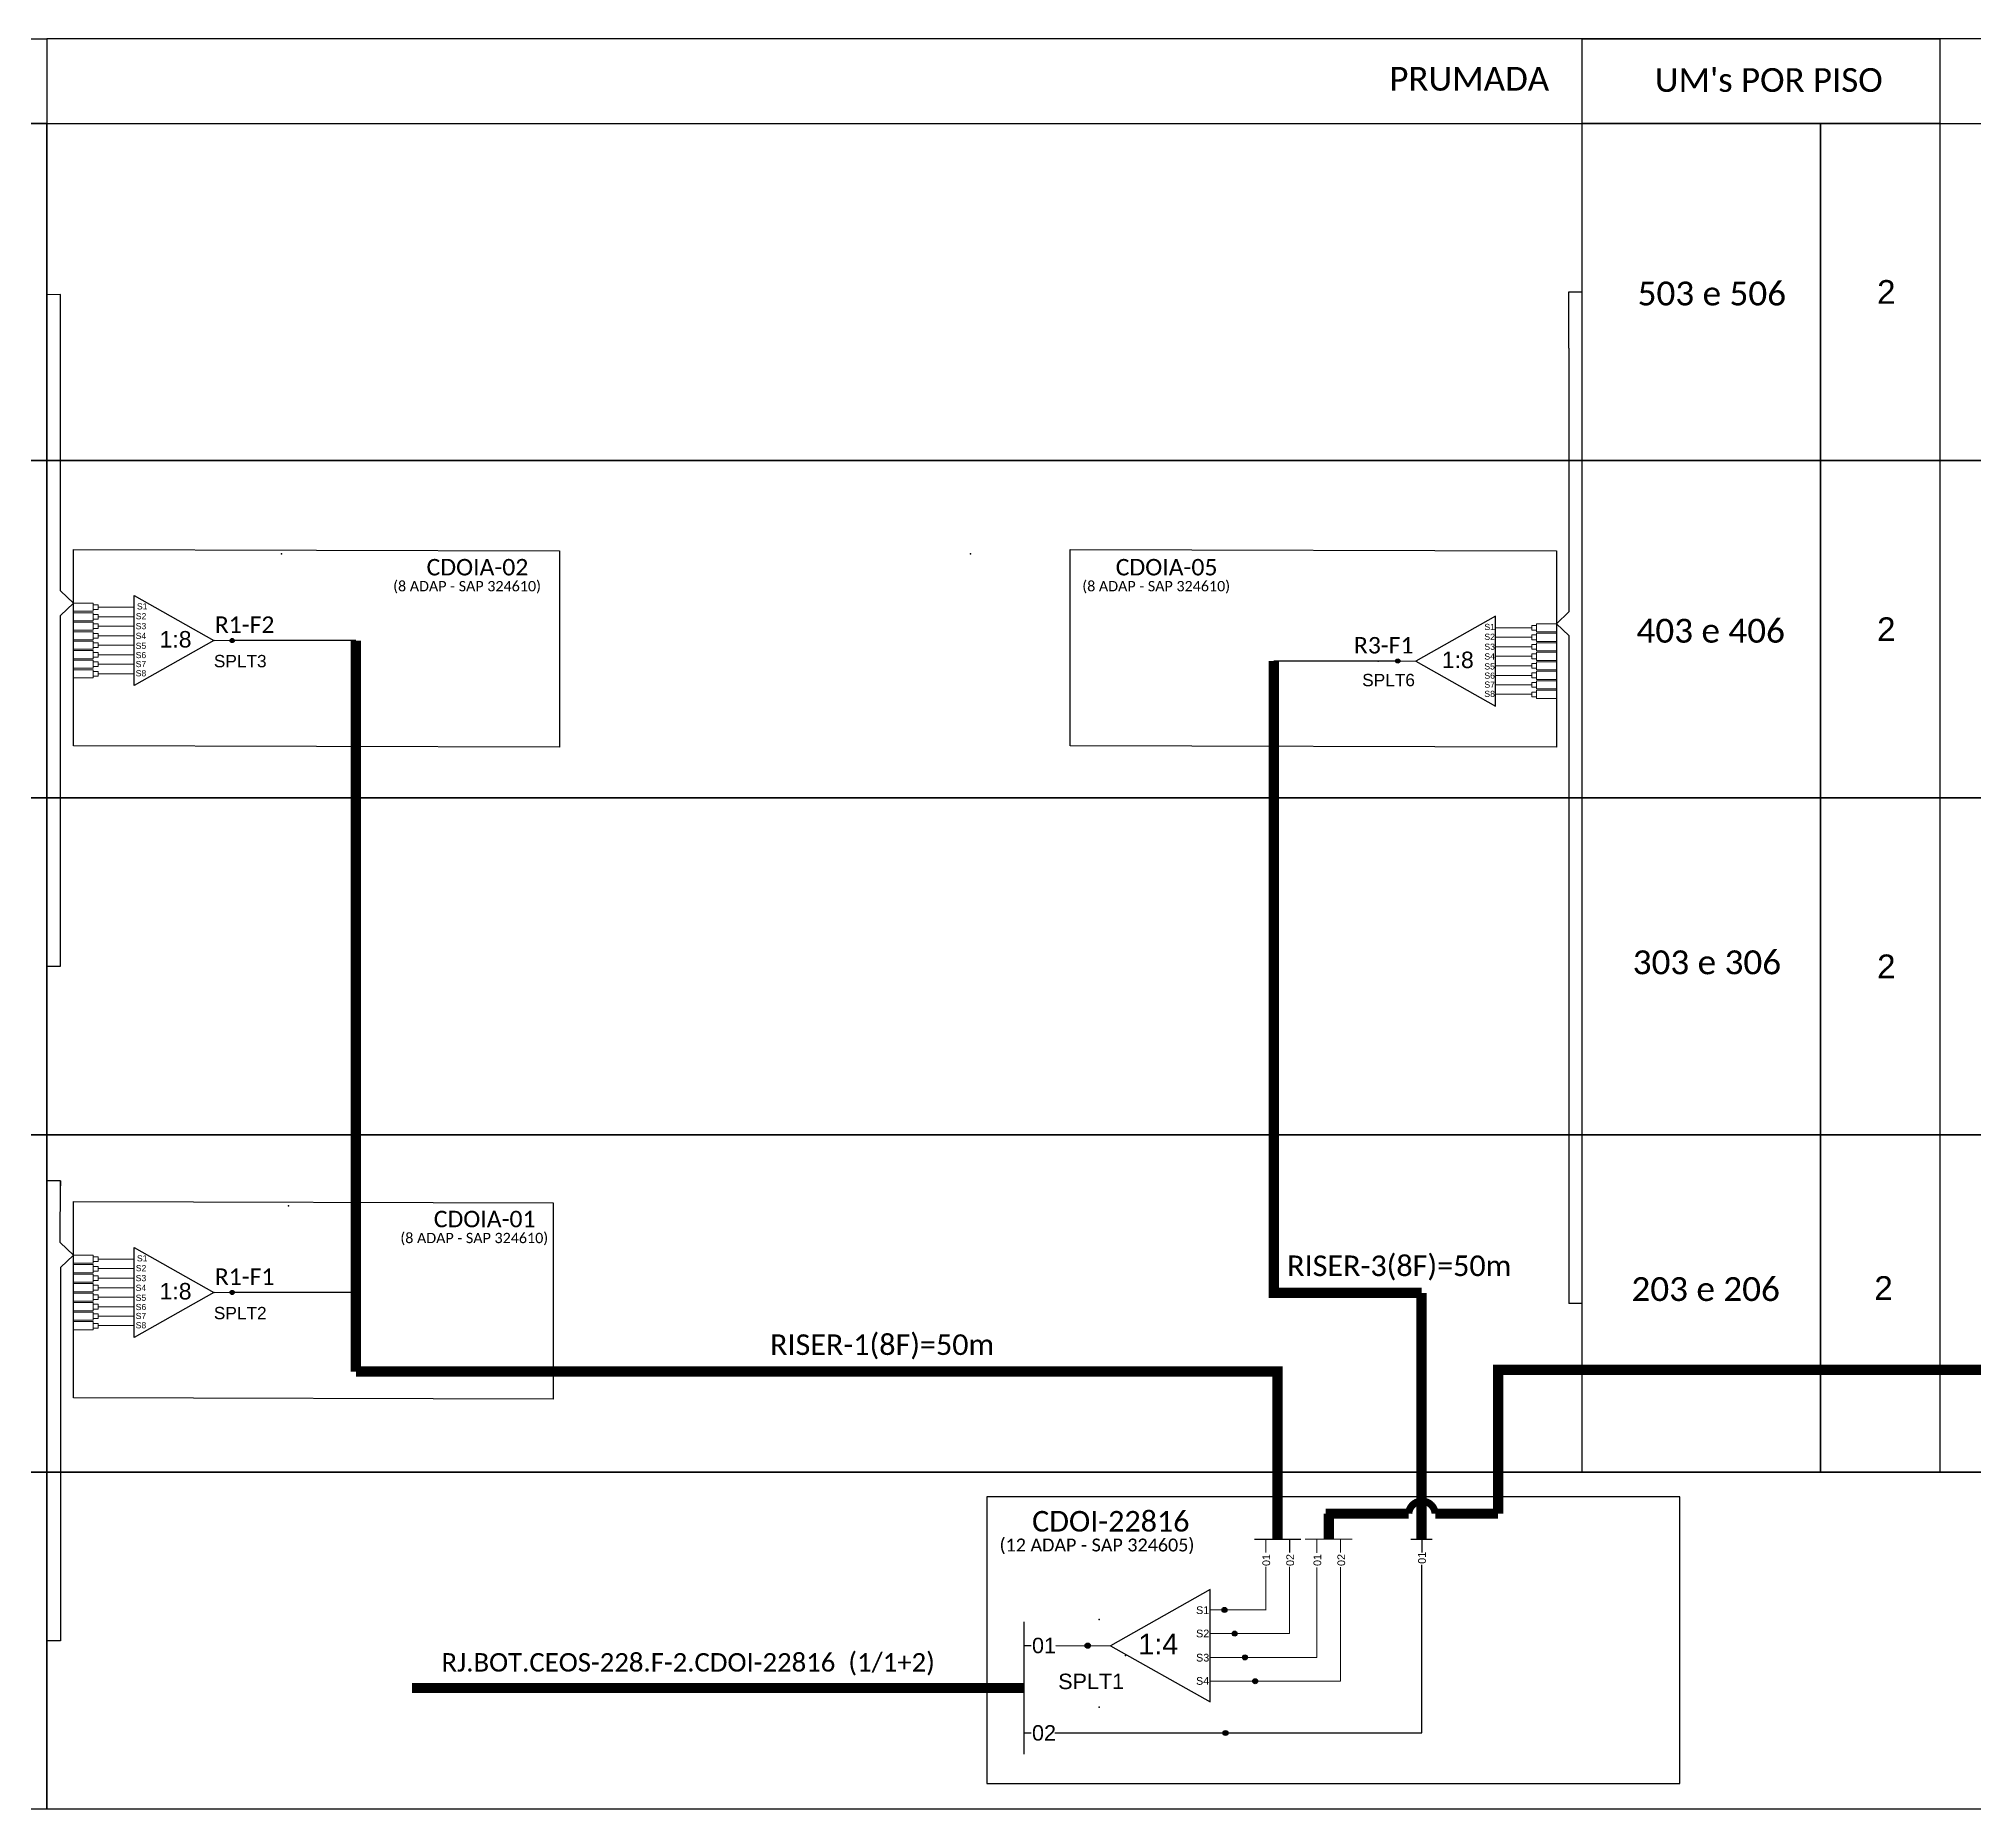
# Model space of a CAD drawing. Header units: inches. Extents: x 932 to 2691, y 84 to 678.
# Drawn here: x 2151.1 to 2338.9, y 241.1 to 413.1 of the extents above; entities that cross this region are included whole.
import ezdxf
from ezdxf.enums import TextEntityAlignment as Align

# ---------------------------------------------------------------- set-up
doc = ezdxf.new("R2010")
doc.units = ezdxf.units.IN
doc.header["$MEASUREMENT"] = 0
doc.layers.add('Meio Fio', color=7, linetype='Continuous')
doc.styles.add('ARIAL', font='arial.ttf')
doc.styles.add('WMF-Calibri0', font='calibri.ttf')

# ---------------------------------------------------------------- blocks, each defined once
blk = doc.blocks.new('A$C415C251F')
at = {"color": 3}
blk.add_point((0, 0), dxfattribs=at)
blk = doc.blocks.new('LEG_CDOIA8_C-SPLT_ESQ')
at = {"color": 3, "extrusion": (0, 0, -1), "xscale": -1, "zscale": -1}
blk.add_blockref('A$C415C251F', (0, 0), dxfattribs=at)
at = {"color": 1, "style": 'WMF-Calibri0', "flags": 4}
blk.add_attdef('CDO', (21.44, -2.61), '', height=2, dxfattribs=at)
blk.add_attdef('MODELO', text='', height=1.5, dxfattribs=at).set_placement((22.54, -4.54), align=Align.CENTER)
at = {"style": 'ARIAL', "flags": 4}
blk.add_attdef('SPLITAGEM', text='', height=1.5, dxfattribs=at).set_placement((18.61, -12.59), align=Align.CENTER)
blk = doc.blocks.new('SPLITTER_')
blk.add_point((0, 0))
at = {"style": 'ARIAL', "flags": 4}
blk.add_attdef('SPLT', (0, -3.26), '', height=1.5, dxfattribs=at)
blk = doc.blocks.new('SPLT_1-8_SC-APC_ESQ')
at = {"color": 1}
blk.add_lwpolyline([(7.37, -2.1), (17.04, -7.55), (7.37, -13), (7.37, -2.1)], dxfattribs=at)
at = {"color": 3, "lineweight": 0}
for points in [[(2.41, -3.02), (0, -3.02)], [(2.41, -4), (0, -4)], [(2.41, -4.17), (0, -4.17)], [(2.41, -3.02), (2.41, -4)], [(2.41, -4.17), (2.41, -5.16)], [(2.99, -3.51), (7.37, -3.51)], [(7.37, -4.66), (2.99, -4.66)], [(2.41, -5.16), (0, -5.16)], [(2.41, -5.32), (0, -5.32)], [(2.41, -6.31), (0, -6.31)], [(2.41, -6.48), (0, -6.48)], [(2.41, -5.32), (2.41, -6.31)], [(2.41, -6.48), (2.41, -7.46)], [(7.37, -5.82), (2.99, -5.82)], [(7.37, -6.97), (2.99, -6.97)], [(2.41, -7.46), (0, -7.46)], [(2.41, -7.63), (0, -7.63)], [(2.41, -8.62), (0, -8.62)], [(2.41, -8.78), (0, -8.78)], [(2.41, -7.63), (2.41, -8.62)], [(2.41, -8.78), (2.41, -9.77)], [(7.37, -8.12), (2.99, -8.12)], [(7.37, -9.28), (2.99, -9.28)], [(2.41, -9.77), (0, -9.77)], [(2.41, -9.94), (0, -9.94)], [(2.41, -10.92), (0, -10.92)], [(2.41, -11.09), (0, -11.09)], [(2.41, -9.94), (2.41, -10.92)], [(2.41, -11.09), (2.41, -12.08)], [(7.37, -10.43), (2.99, -10.43)], [(7.37, -11.58), (2.99, -11.58)], [(2.41, -12.08), (0, -12.08)]]:
    blk.add_lwpolyline(points, dxfattribs=at)
for points in [[(2.99, -3.22), (2.41, -3.22), (2.41, -3.8), (2.99, -3.8)], [(2.99, -4.38), (2.41, -4.38), (2.41, -4.95), (2.99, -4.95)], [(2.99, -5.53), (2.41, -5.53), (2.41, -6.1), (2.99, -6.1)], [(2.99, -6.68), (2.41, -6.68), (2.41, -7.26), (2.99, -7.26)], [(2.99, -7.84), (2.41, -7.84), (2.41, -8.41), (2.99, -8.41)], [(2.99, -8.99), (2.41, -8.99), (2.41, -9.56), (2.99, -9.56)], [(2.99, -10.14), (2.41, -10.14), (2.41, -10.72), (2.99, -10.72)], [(2.99, -11.3), (2.41, -11.3), (2.41, -11.87), (2.99, -11.87)]]:
    blk.add_lwpolyline(points, close=True, dxfattribs=at)
at = {"color": 1, "lineweight": 0}
blk.add_lwpolyline([(17.04, -7.55), (19.26, -7.55)], dxfattribs=at)
at = {"color": 1, "style": 'ARIAL'}
for s, height, p in [('S2', 0.75, (7.56, -4.97)), ('S1', 0.75, (7.7, -3.78)), ('S3', 0.75, (7.55, -6.18)), ('S4', 0.75, (7.55, -7.36)), ('1:8', 2, (10.45, -8.4)), ('S5', 0.75, (7.55, -8.57)), ('S6', 0.75, (7.55, -9.69)), ('S7', 0.75, (7.55, -10.78)), ('S8', 0.75, (7.55, -11.9))]:
    blk.add_text(s, height=height, dxfattribs=at).set_placement(p)
blk = doc.blocks.new('SPLT_1-8_SC-APC')
at = {"color": 1}
blk.add_lwpolyline([(-7.37, -2.1), (-17.04, -7.55), (-7.37, -13), (-7.37, -2.1)], dxfattribs=at)
at = {"color": 3, "lineweight": 0}
for points in [[(-2.99, -3.51), (-7.37, -3.51)], [(-7.37, -4.66), (-2.99, -4.66)], [(-2.41, -3.02), (-2.41, -4)], [(-2.41, -3.02), (0, -3.02)], [(-2.41, -4), (0, -4)], [(-2.41, -4.17), (-2.41, -5.16)], [(-2.41, -4.17), (0, -4.17)], [(-7.37, -5.82), (-2.99, -5.82)], [(-7.37, -6.97), (-2.99, -6.97)], [(-2.41, -5.16), (0, -5.16)], [(-2.41, -5.32), (-2.41, -6.31)], [(-2.41, -5.32), (0, -5.32)], [(-2.41, -6.31), (0, -6.31)], [(-2.41, -6.48), (-2.41, -7.46)], [(-2.41, -6.48), (0, -6.48)], [(-7.37, -8.12), (-2.99, -8.12)], [(-7.37, -9.28), (-2.99, -9.28)], [(-2.41, -7.46), (0, -7.46)], [(-2.41, -7.63), (-2.41, -8.62)], [(-2.41, -7.63), (0, -7.63)], [(-2.41, -8.62), (0, -8.62)], [(-2.41, -8.78), (-2.41, -9.77)], [(-2.41, -8.78), (0, -8.78)], [(-7.37, -10.43), (-2.99, -10.43)], [(-7.37, -11.58), (-2.99, -11.58)], [(-2.41, -9.77), (0, -9.77)], [(-2.41, -9.94), (-2.41, -10.92)], [(-2.41, -9.94), (0, -9.94)], [(-2.41, -10.92), (0, -10.92)], [(-2.41, -11.09), (-2.41, -12.08)], [(-2.41, -11.09), (0, -11.09)], [(-2.41, -12.08), (0, -12.08)]]:
    blk.add_lwpolyline(points, dxfattribs=at)
for points in [[(-2.99, -3.22), (-2.41, -3.22), (-2.41, -3.8), (-2.99, -3.8)], [(-2.99, -4.38), (-2.41, -4.38), (-2.41, -4.95), (-2.99, -4.95)], [(-2.99, -5.53), (-2.41, -5.53), (-2.41, -6.1), (-2.99, -6.1)], [(-2.99, -6.68), (-2.41, -6.68), (-2.41, -7.26), (-2.99, -7.26)], [(-2.99, -7.84), (-2.41, -7.84), (-2.41, -8.41), (-2.99, -8.41)], [(-2.99, -8.99), (-2.41, -8.99), (-2.41, -9.56), (-2.99, -9.56)], [(-2.99, -10.14), (-2.41, -10.14), (-2.41, -10.72), (-2.99, -10.72)], [(-2.99, -11.3), (-2.41, -11.3), (-2.41, -11.87), (-2.99, -11.87)]]:
    blk.add_lwpolyline(points, close=True, dxfattribs=at)
at = {"color": 1, "lineweight": 0}
blk.add_lwpolyline([(-17.04, -7.55), (-19.26, -7.55)], dxfattribs=at)
at = {"color": 1, "style": 'ARIAL'}
for s, height, p in [('S1', 0.75, (-8.74, -3.78)), ('S2', 0.75, (-8.74, -4.97)), ('1:8', 2, (-13.91, -8.4)), ('S3', 0.75, (-8.74, -6.18)), ('S4', 0.75, (-8.74, -7.36)), ('S5', 0.75, (-8.74, -8.57)), ('S6', 0.75, (-8.74, -9.69)), ('S7', 0.75, (-8.74, -10.78)), ('S8', 0.75, (-8.74, -11.9))]:
    blk.add_text(s, height=height, dxfattribs=at).set_placement(p)
blk = doc.blocks.new('SPLT_1-4_DIV_DIR')
h = blk.add_hatch(color=3)
h.dxf.hatch_style = 1
edge = h.paths.add_edge_path()
edge.add_arc((13.27, 3.47), 0.242, 0, 360)
h = blk.add_hatch(color=3)
h.dxf.hatch_style = 1
edge = h.paths.add_edge_path()
edge.add_arc((14.27, 1.17), 0.242, 0, 360)
h = blk.add_hatch(color=3)
h.dxf.hatch_style = 1
edge = h.paths.add_edge_path()
edge.add_arc((15.27, -1.14), 0.242, 0, 360)
h = blk.add_hatch(color=3)
h.dxf.hatch_style = 1
edge = h.paths.add_edge_path()
edge.add_arc((16.27, -3.45), 0.242, 0, 360)
at = {"color": 1}
blk.add_lwpolyline([(11.89, 5.45), (2.22, 0), (11.89, -5.45), (11.89, 5.45)], dxfattribs=at)
at = {"color": 7, "lineweight": 0}
for points in [[(13.27, 3.47), (11.89, 3.47)], [(11.89, 1.17), (14.27, 1.17)], [(11.89, -1.14), (15.27, -1.14)], [(11.89, -3.45), (16.27, -3.45)]]:
    blk.add_lwpolyline(points, dxfattribs=at)
at = {"color": 1, "lineweight": 0}
blk.add_lwpolyline([(2.22, 0), (0, 0)], dxfattribs=at)
at = {"color": 3}
for centre in [(13.27, 3.47), (14.27, 1.17), (15.27, -1.14), (16.27, -3.45)]:
    blk.add_circle(centre, 0.242, dxfattribs=at)
at = {"color": 1, "style": 'ARIAL'}
for s, height, p in [('S1', 0.75, (10.52, 3.07)), ('1:4', 2, (4.91, -0.85)), ('S2', 0.75, (10.52, 0.81)), ('S3', 0.75, (10.52, -1.54)), ('S4', 0.75, (10.52, -3.8))]:
    blk.add_text(s, height=height, dxfattribs=at).set_placement(p)

msp = doc.modelspace()

# ---------------------------------------------------------------- hatches: boundary and pattern name
h = msp.add_hatch(color=3)
h.dxf.hatch_style = 1
edge = h.paths.add_edge_path()
edge.add_arc((2169.87, 354.61), 0.205, 0, 360)
h = msp.add_hatch(color=3)
h.dxf.hatch_style = 1
edge = h.paths.add_edge_path()
edge.add_arc((2283.06, 352.62), 0.205, 0, 360)
h = msp.add_hatch(color=3)
h.dxf.hatch_style = 1
edge = h.paths.add_edge_path()
edge.add_arc((2169.87, 291.3), 0.205, 0, 360)
h = msp.add_hatch(color=3)
h.dxf.hatch_style = 1
edge = h.paths.add_edge_path()
edge.add_arc((2252.95, 257), 0.256, 0, 360)
h = msp.add_hatch(color=3)
h.dxf.hatch_style = 1
edge = h.paths.add_edge_path()
edge.add_arc((2266.34, 248.52), 0.242, 0, 360)

# ---------------------------------------------------------------- linework, layer by layer
at = {"color": 5}
for p, q in [((2181.89, 354.61), (2169.87, 354.61)), ((2181.89, 291.3), (2169.87, 291.3))]:
    msp.add_line(p, q, dxfattribs=at)
at = {"color": 3}
msp.add_line((2283.06, 352.62), (2271.03, 352.62), dxfattribs=at)
for points in [[(2151.88, 404.83), (2441.49, 404.83), (2441.49, 413.05), (2151.88, 413.05), (2151.88, 413.05), (2151.88, 408.94)], [(2151.88, 322.97), (2153.21, 322.97)]]:
    msp.add_lwpolyline(points)
for points in [[(2140.31, 404.83), (2151.88, 404.83), (2151.88, 372.08), (2140.31, 372.08)], [(2151.88, 404.83), (2441.49, 404.83), (2441.49, 372.08), (2151.88, 372.08)], [(2300.98, 404.83), (2324.12, 404.83), (2324.12, 372.08), (2300.98, 372.08)], [(2324.12, 404.83), (2335.7, 404.83), (2335.7, 372.08), (2324.12, 372.08)], [(2140.31, 372.08), (2151.88, 372.08), (2151.88, 339.34), (2140.31, 339.34)], [(2151.88, 372.08), (2441.49, 372.08), (2441.49, 339.34), (2151.88, 339.34)], [(2300.98, 372.08), (2324.12, 372.08), (2324.12, 339.34), (2300.98, 339.34)], [(2324.12, 372.08), (2335.7, 372.08), (2335.7, 339.34), (2324.12, 339.34)], [(2140.31, 339.34), (2151.88, 339.34), (2151.88, 306.6), (2140.31, 306.6)], [(2151.88, 339.34), (2441.49, 339.34), (2441.49, 306.6), (2151.88, 306.6)], [(2300.98, 339.34), (2324.12, 339.34), (2324.12, 306.6), (2300.98, 306.6)], [(2324.12, 339.34), (2335.7, 339.34), (2335.7, 306.6), (2324.12, 306.6)], [(2140.31, 306.6), (2151.88, 306.6), (2151.88, 273.85), (2140.31, 273.85)], [(2151.88, 306.6), (2441.49, 306.6), (2441.49, 273.85), (2151.88, 273.85)], [(2300.98, 306.6), (2324.12, 306.6), (2324.12, 273.85), (2300.98, 273.85)], [(2324.12, 306.6), (2335.7, 306.6), (2335.7, 273.85), (2324.12, 273.85)], [(2140.31, 273.85), (2151.88, 273.85), (2151.88, 241.11), (2140.31, 241.11)], [(2151.88, 273.85), (2441.49, 273.85), (2441.49, 241.11), (2151.88, 241.11)]]:
    msp.add_lwpolyline(points, close=True)
for points in [[(2153.2, 359.45), (2153.2, 388.2), (2151.88, 388.19)], [(2299.66, 383), (2299.66, 388.46), (2300.98, 388.46)], [(2299.66, 383), (2299.66, 376.92)], [(2299.66, 376.92), (2299.66, 357.38)], [(2153.2, 357.03), (2154.46, 358.24), (2153.2, 359.45)], [(2153.21, 322.97), (2153.2, 357.03)], [(2299.66, 357.38), (2298.46, 356.24), (2299.66, 355.09)], [(2299.66, 355.09), (2299.66, 290.23)], [(2153.21, 302.15), (2151.88, 302.15)], [(2153.18, 296.16), (2153.21, 302.15)], [(2153.21, 302.15), (2153.21, 301.66)], [(2153.2, 293.72), (2154.46, 294.93), (2153.18, 296.16)], [(2153.2, 293.72), (2153.2, 257.48), (2151.88, 257.48)], [(2300.98, 290.23), (2299.66, 290.23)], [(2284.34, 267.35), (2286.4, 267.35)], [(2285.41, 267.35), (2285.41, 266.06)], [(2266.34, 248.52), (2285.4, 248.52), (2285.4, 264.86)], [(2246.78, 257.01), (2247.45, 257.01)], [(2249.86, 257.01), (2252.95, 257), (2252.95, 257)]]:
    msp.add_lwpolyline(points, dxfattribs=at)
at = {"color": 1}
for points in [[(2154.46, 363.44), (2201.66, 363.31), (2201.66, 344.25), (2154.46, 344.38)], [(2251.26, 363.44), (2298.46, 363.31), (2298.46, 344.25), (2251.26, 344.38)], [(2154.46, 300.14), (2201.05, 300.01), (2201.05, 280.95), (2154.46, 281.08)], [(2310.45, 271.46), (2243.16, 271.46), (2243.16, 243.61), (2310.45, 243.61)]]:
    msp.add_lwpolyline(points, close=True, dxfattribs=at)
at = {"color": 5, "const_width": 1}
for points in [[(2181.89, 354.61), (2181.89, 283.62)], [(2271.39, 267.35), (2271.39, 283.62), (2181.89, 283.62)]]:
    msp.add_lwpolyline(points, dxfattribs=at)
at = {"color": 3, "const_width": 1}
for points in [[(2271.03, 352.62), (2271.03, 291.25), (2285.37, 291.25)], [(2285.37, 267.35), (2285.37, 291.25)]]:
    msp.add_lwpolyline(points, dxfattribs=at)
at = {"color": 6, "const_width": 1}
for points in [[(2411.54, 352.62), (2411.54, 283.79), (2292.8, 283.79), (2292.8, 269.82)], [(2276.07, 269.82), (2284.12, 269.82)], [(2276.35, 267.35), (2276.35, 269.82)], [(2286.69, 269.82), (2292.8, 269.82)]]:
    msp.add_lwpolyline(points, dxfattribs=at)
at = {"color": 6, "const_width": 0.7}
msp.add_lwpolyline([(2286.69, 269.82, 0.943684), (2284.12, 269.82)], format="xyb", dxfattribs=at)
at = {"color": 5}
for points in [[(2269.13, 267.35), (2273.66, 267.35)], [(2272.55, 267.35), (2272.55, 266.06)]]:
    msp.add_lwpolyline(points, dxfattribs=at)
at = {"color": 5, "lineweight": 0}
for points in [[(2270.24, 267.35), (2270.24, 266.06)], [(2270.24, 260.45), (2270.24, 264.64)], [(2272.55, 258.17), (2272.55, 264.64)], [(2266.22, 260.48), (2270.24, 260.48)], [(2267.22, 258.17), (2272.55, 258.17)]]:
    msp.add_lwpolyline(points, dxfattribs=at)
at = {"color": 6, "lineweight": 0}
for points in [[(2274.08, 267.35), (2278.62, 267.35)], [(2275.2, 267.35), (2275.2, 266.03)], [(2277.51, 267.35), (2277.51, 266.06)], [(2275.2, 264.6), (2275.2, 255.86)], [(2277.51, 253.56), (2277.51, 264.63)], [(2268.22, 255.86), (2275.2, 255.86)], [(2269.22, 253.56), (2277.51, 253.56)]]:
    msp.add_lwpolyline(points, dxfattribs=at)
at = {"color": 1}
msp.add_lwpolyline([(2246.78, 246.47), (2246.78, 259.32)], dxfattribs=at)
at = {"color": 1, "const_width": 1}
msp.add_lwpolyline([(2187.32, 252.89), (2246.78, 252.89)], dxfattribs=at)
at = {"color": 2}
for points in [[(2246.78, 248.52), (2247.45, 248.52)], [(2249.75, 248.52), (2266.58, 248.52)]]:
    msp.add_lwpolyline(points, dxfattribs=at)
at = {"color": 3}
for centre, radius in [((2169.87, 354.61), 0.205), ((2283.06, 352.62), 0.205), ((2169.87, 291.3), 0.205), ((2252.95, 257), 0.256), ((2266.34, 248.52), 0.242)]:
    msp.add_circle(centre, radius, dxfattribs=at)
at = {"layer": 'Meio Fio', "color": 0}
for points in [[(2117.16, 413.05), (2151.88, 413.05), (2151.88, 404.83), (2117.16, 404.83)], [(2300.98, 413.05), (2335.7, 413.05), (2335.7, 404.83), (2300.98, 404.83)]]:
    msp.add_lwpolyline(points, close=True, dxfattribs=at)

# ---------------------------------------------------------------- block references
at = {"color": 3}
ref = msp.add_blockref('LEG_CDOIA8_C-SPLT_ESQ', (2174.65, 363.02), dxfattribs=dict(at, xscale=0.8000000000465661, yscale=0.7999999999883585, zscale=0.8))
ref.add_attrib('CDO', 'CDOIA-02', (2188.75, 360.93), dxfattribs={"color": 1, "height": 1.6, "style": 'WMF-Calibri0'})
ref.add_attrib('MODELO', '(8 ADAP - SAP 324610)', dxfattribs={"color": 1, "height": 1, "style": 'WMF-Calibri0'}).set_placement((2192.68, 359.39), align=Align.CENTER)
ref = msp.add_blockref('LEG_CDOIA8_C-SPLT_ESQ', (2241.57, 363.02), dxfattribs=dict(at, xscale=0.8000000000465661, yscale=0.7999999999883585, zscale=0.8))
ref.add_attrib('CDO', 'CDOIA-05', (2255.67, 360.93), dxfattribs={"color": 1, "height": 1.6, "style": 'WMF-Calibri0'})
ref.add_attrib('MODELO', '(8 ADAP - SAP 324610)', dxfattribs={"color": 1, "height": 1, "style": 'WMF-Calibri0'}).set_placement((2259.6, 359.39), align=Align.CENTER)
at = {"xscale": 0.8000000000465661, "yscale": 0.7999999999883585, "zscale": 0.8}
for p in [(2154.46, 360.65), (2154.46, 297.34)]:
    msp.add_blockref('SPLT_1-8_SC-APC_ESQ', p, dxfattribs=at)
at = {"color": 3, "xscale": 0.8000000000465661, "yscale": 0.7999999999883585, "zscale": 0.8}
msp.add_blockref('SPLT_1-8_SC-APC', (2298.46, 358.65), dxfattribs=at)
ref = msp.add_blockref('SPLITTER_', (2168.09, 354.61), dxfattribs=dict(xscale=0.8000000000465661, yscale=0.7999999999883585, zscale=0.8))
ref.add_attrib('SPLT', 'SPLT3', (2168.09, 352.01), dxfattribs={"height": 1.2, "style": 'ARIAL'})
ref = msp.add_blockref('SPLITTER_', (2281.16, 352.62), dxfattribs=dict(xscale=0.8000000000465661, yscale=0.7999999999883585, zscale=0.8))
ref.add_attrib('SPLT', 'SPLT6', (2279.6, 350.17), dxfattribs={"height": 1.2, "style": 'ARIAL'})
at = {"color": 3}
ref = msp.add_blockref('LEG_CDOIA8_C-SPLT_ESQ', (2175.35, 299.72), dxfattribs=dict(at, xscale=0.8000000000465661, yscale=0.7999999999883585, zscale=0.8))
ref.add_attrib('CDO', 'CDOIA-01', (2189.45, 297.63), dxfattribs={"color": 1, "height": 1.6, "style": 'WMF-Calibri0'})
ref.add_attrib('MODELO', '(8 ADAP - SAP 324610)', dxfattribs={"color": 1, "height": 1, "style": 'WMF-Calibri0'}).set_placement((2193.38, 296.09), align=Align.CENTER)
ref = msp.add_blockref('SPLITTER_', (2168.09, 291.3), dxfattribs=dict(xscale=0.8000000000465661, yscale=0.7999999999883585, zscale=0.8))
ref.add_attrib('SPLT', 'SPLT2', (2168.09, 288.7), dxfattribs={"height": 1.2, "style": 'ARIAL'})
msp.add_blockref('SPLT_1-4_DIV_DIR', (2252.95, 257))
ref = msp.add_blockref('SPLITTER_', (2254.07, 259.53), dxfattribs=dict(xscale=-1))
ref.add_attrib('SPLT', '01', (2247.54, 256.27), dxfattribs={"height": 1.5, "style": 'ARIAL'})
ref = msp.add_blockref('SPLITTER_', (2256.61, 256.04), dxfattribs=dict(xscale=-1))
ref.add_attrib('SPLT', 'SPLT1', (2250.08, 252.78), dxfattribs={"height": 1.5, "style": 'ARIAL'})
ref = msp.add_blockref('SPLITTER_', (2254.07, 251.04), dxfattribs=dict(xscale=-1))
ref.add_attrib('SPLT', '02', (2247.54, 247.78), dxfattribs={"height": 1.5, "style": 'ARIAL'})

# ---------------------------------------------------------------- texts
at = {"color": 0, "style": 'WMF-Calibri0'}
for s, p in [('PRUMADA', (2282.24, 408.01)), ("UM's POR PISO", (2308.02, 407.89))]:
    msp.add_text(s, height=2.3, dxfattribs=at).set_placement(p)
at = {"style": 'WMF-Calibri0'}
for s, p in [('503 e 506', (2306.35, 387.15)), ('403 e 406', (2306.24, 354.4)), ('303 e 306', (2305.87, 322.2)), ('203 e 206', (2305.75, 290.47))]:
    msp.add_text(s, height=2.317, dxfattribs=at).set_placement(p)
at = {"color": 5, "style": 'WMF-Calibri0'}
for s, height, p in [('R1-F2', 1.6, (2168.18, 355.35)), ('R1-F1', 1.6, (2168.18, 292.04)), ('RISER-1(8F)=50m', 2, (2222.1, 285.23))]:
    msp.add_text(s, height=height, dxfattribs=at).set_placement(p)
at = {"color": 3, "style": 'WMF-Calibri0'}
for s, height, p in [('R3-F1', 1.6, (2278.8, 353.35)), ('RISER-3(8F)=50m', 2, (2272.32, 292.89))]:
    msp.add_text(s, height=height, dxfattribs=at).set_placement(p)
at = {"color": 1, "style": 'WMF-Calibri0'}
msp.add_text('CDOI-22816', height=2, dxfattribs=at).set_placement((2247.55, 268.08))
msp.add_text('(12 ADAP - SAP 324605)', height=1.25, dxfattribs=at).set_placement((2253.85, 266.15), align=Align.CENTER)
at = {"style": 'ARIAL'}
for s, p in [('01', (2270.29, 265.32)), ('02', (2272.61, 265.32)), ('01', (2275.25, 265.32)), ('02', (2277.57, 265.32)), ('01', (2285.41, 265.53))]:
    msp.add_text(s, height=0.75, rotation=90, dxfattribs=at).set_placement(p, align=Align.MIDDLE_CENTER)
at = {"color": 1, "style": 'WMF-Calibri0'}
msp.add_text('RJ.BOT.CEOS-228.F-2.CDOI-22816  (1/1+2)', height=1.7898, dxfattribs=at).set_placement((2214.15, 255.38, 3.73), align=Align.MIDDLE_CENTER)
at = {"style": 'ARIAL', "flags": 12}
for p in [(2330.5, 388.46), (2330.5, 355.71), (2330.5, 322.97), (2330.23, 291.73)]:
    msp.add_attdef('2', text='XX', height=2.3, dxfattribs=at).set_placement(p, align=Align.MIDDLE_CENTER)

doc.saveas('drawing.dxf')
